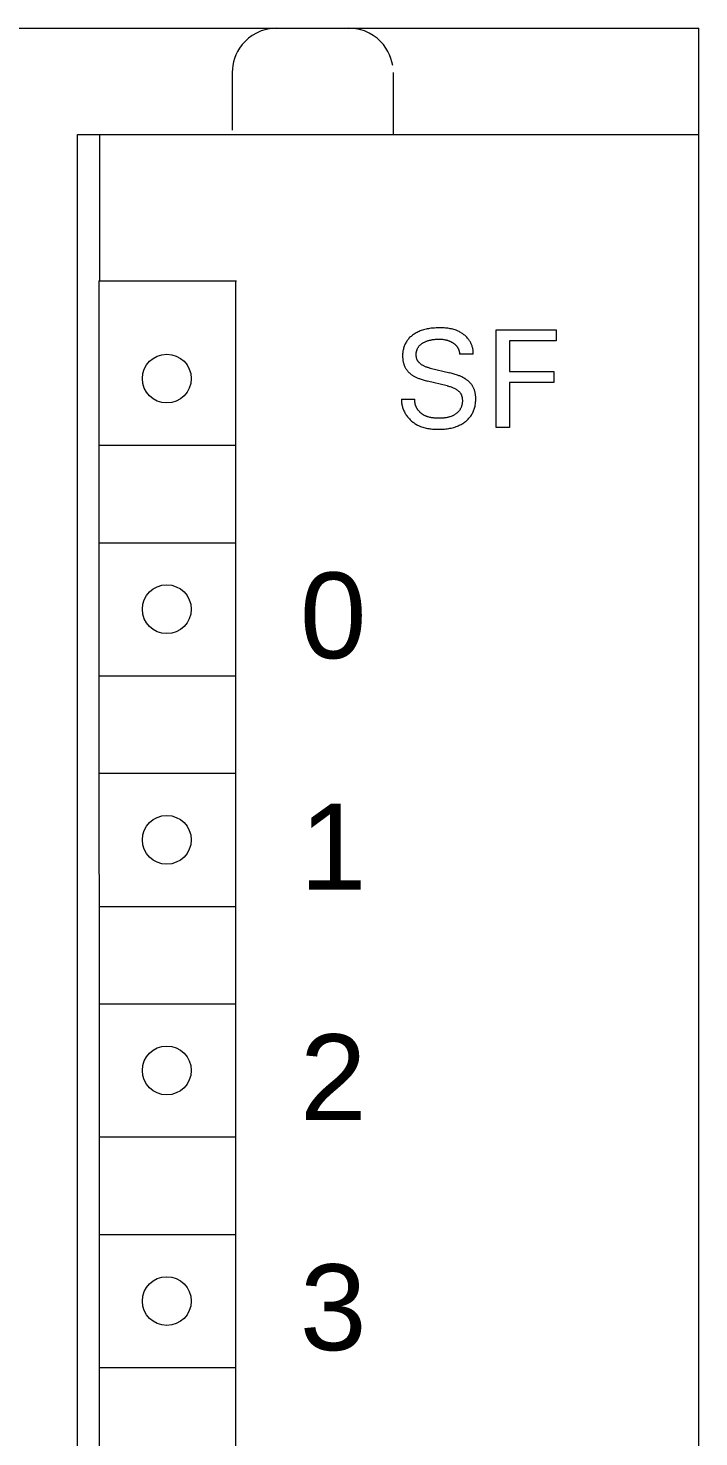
# Model space of a CAD drawing. Header units: millimetres. Extents: x -5035 to 14510, y -7775 to 12.
# Drawn here: x 1394.13 to 1409.24, y -1831.22 to -1799.46 of the extents above; entities that cross this region are included whole.
import ezdxf

# ---------------------------------------------------------------- set-up
doc = ezdxf.new("R2010")
doc.units = ezdxf.units.MM
doc.layers.add('eProC - L2', color=41, linetype='Continuous', lineweight=20)
doc.styles.get("Standard").update_dxf_attribs({"font": 'arial.ttf'})

msp = doc.modelspace()

# ---------------------------------------------------------------- linework, layer by layer
at = {"layer": 'eProC - L2', "linetype": 'Continuous'}
for p, q in [((1369.242, -1799.457), (1409.242, -1799.457)), ((1399.273, -1799.566), (1399.178, -1799.622)), ((1399.378, -1799.52), (1399.273, -1799.566)), ((1399.49, -1799.485), (1399.378, -1799.52)), ((1399.608, -1799.464), (1399.49, -1799.485)), ((1399.728, -1799.457), (1399.608, -1799.464)), ((1401.477, -1799.464), (1401.356, -1799.457)), ((1401.594, -1799.485), (1401.477, -1799.464)), ((1401.706, -1799.52), (1401.594, -1799.485)), ((1401.811, -1799.566), (1401.706, -1799.52)), ((1401.907, -1799.622), (1401.811, -1799.566)), ((1409.242, -1924.457), (1409.242, -1799.457)), ((1398.95, -1799.828), (1398.894, -1799.904)), ((1399.016, -1799.754), (1398.95, -1799.828)), ((1399.092, -1799.685), (1399.016, -1799.754)), ((1399.178, -1799.622), (1399.092, -1799.685)), ((1401.993, -1799.685), (1401.907, -1799.622)), ((1402.068, -1799.754), (1401.993, -1799.685)), ((1402.134, -1799.828), (1402.068, -1799.754)), ((1402.19, -1799.904), (1402.134, -1799.828)), ((1398.779, -1800.14), (1398.757, -1800.219)), ((1398.81, -1800.061), (1398.779, -1800.14)), ((1398.848, -1799.982), (1398.81, -1800.061)), ((1398.894, -1799.904), (1398.848, -1799.982)), ((1402.237, -1799.982), (1402.19, -1799.904)), ((1402.275, -1800.061), (1402.237, -1799.982)), ((1402.305, -1800.14), (1402.275, -1800.061)), ((1402.328, -1800.219), (1402.305, -1800.14)), ((1398.731, -1800.377), (1398.728, -1800.457)), ((1398.728, -1800.457), (1398.728, -1801.757)), ((1398.741, -1800.298), (1398.731, -1800.377)), ((1398.757, -1800.219), (1398.741, -1800.298)), ((1402.344, -1800.298), (1402.328, -1800.219)), ((1402.356, -1800.457), (1402.356, -1801.857)), ((1395.242, -1921.657), (1395.242, -1801.857)), ((1395.242, -1801.857), (1409.242, -1801.857)), ((1395.742, -1805.157), (1395.742, -1801.857)), ((1395.723, -1805.157), (1395.742, -1918.757)), ((1395.723, -1805.157), (1398.823, -1805.157)), ((1398.803, -1805.157), (1398.803, -1856.357)), ((1403.095, -1806.244), (1403.068, -1806.251)), ((1403.122, -1806.238), (1403.095, -1806.244)), ((1403.149, -1806.233), (1403.122, -1806.238)), ((1403.177, -1806.228), (1403.149, -1806.233)), ((1403.213, -1806.224), (1403.177, -1806.228)), ((1403.249, -1806.22), (1403.213, -1806.224)), ((1403.285, -1806.217), (1403.249, -1806.22)), ((1403.321, -1806.215), (1403.285, -1806.217)), ((1403.357, -1806.213), (1403.321, -1806.215)), ((1403.394, -1806.213), (1403.357, -1806.213)), ((1403.421, -1806.213), (1403.394, -1806.213)), ((1403.449, -1806.213), (1403.421, -1806.213)), ((1403.477, -1806.214), (1403.449, -1806.213)), ((1403.505, -1806.215), (1403.477, -1806.214)), ((1403.532, -1806.217), (1403.505, -1806.215)), ((1403.56, -1806.22), (1403.532, -1806.217)), ((1403.588, -1806.223), (1403.56, -1806.22)), ((1403.615, -1806.227), (1403.588, -1806.223)), ((1403.642, -1806.232), (1403.615, -1806.227)), ((1403.669, -1806.237), (1403.642, -1806.232)), ((1403.696, -1806.244), (1403.669, -1806.237)), ((1403.723, -1806.251), (1403.696, -1806.244)), ((1402.637, -1806.552), (1402.627, -1806.57)), ((1402.647, -1806.534), (1402.637, -1806.552)), ((1402.659, -1806.516), (1402.647, -1806.534)), ((1402.67, -1806.499), (1402.659, -1806.516)), ((1402.683, -1806.482), (1402.67, -1806.499)), ((1402.697, -1806.466), (1402.683, -1806.482)), ((1402.711, -1806.449), (1402.697, -1806.466)), ((1402.726, -1806.434), (1402.711, -1806.449)), ((1402.742, -1806.419), (1402.726, -1806.434)), ((1402.758, -1806.405), (1402.742, -1806.419)), ((1402.775, -1806.391), (1402.758, -1806.405)), ((1402.792, -1806.378), (1402.775, -1806.391)), ((1402.81, -1806.365), (1402.792, -1806.378)), ((1402.828, -1806.353), (1402.81, -1806.365)), ((1402.849, -1806.34), (1402.828, -1806.353)), ((1402.872, -1806.327), (1402.849, -1806.34)), ((1402.894, -1806.315), (1402.872, -1806.327)), ((1402.917, -1806.304), (1402.894, -1806.315)), ((1402.941, -1806.294), (1402.917, -1806.304)), ((1402.964, -1806.284), (1402.941, -1806.294)), ((1402.988, -1806.275), (1402.964, -1806.284)), ((1403.014, -1806.266), (1402.988, -1806.275)), ((1403.004, -1806.565), (1403.014, -1806.559)), ((1403.041, -1806.258), (1403.014, -1806.266)), ((1403.014, -1806.559), (1403.025, -1806.552)), ((1403.025, -1806.552), (1403.035, -1806.546)), ((1403.035, -1806.546), (1403.046, -1806.54)), ((1403.068, -1806.251), (1403.041, -1806.258)), ((1403.046, -1806.54), (1403.059, -1806.533)), ((1403.059, -1806.533), (1403.073, -1806.527)), ((1403.073, -1806.527), (1403.087, -1806.521)), ((1403.087, -1806.521), (1403.101, -1806.515)), ((1403.101, -1806.515), (1403.116, -1806.51)), ((1403.116, -1806.51), (1403.13, -1806.505)), ((1403.13, -1806.505), (1403.145, -1806.5)), ((1403.145, -1806.5), (1403.161, -1806.496)), ((1403.161, -1806.496), (1403.177, -1806.492)), ((1403.177, -1806.492), (1403.194, -1806.488)), ((1403.194, -1806.488), (1403.21, -1806.485)), ((1403.21, -1806.485), (1403.227, -1806.482)), ((1403.227, -1806.482), (1403.244, -1806.479)), ((1403.244, -1806.479), (1403.261, -1806.477)), ((1403.261, -1806.477), (1403.283, -1806.474)), ((1403.283, -1806.474), (1403.305, -1806.472)), ((1403.305, -1806.472), (1403.327, -1806.47)), ((1403.327, -1806.47), (1403.349, -1806.469)), ((1403.349, -1806.469), (1403.371, -1806.469)), ((1403.371, -1806.469), (1403.394, -1806.469)), ((1403.394, -1806.469), (1403.412, -1806.469)), ((1403.412, -1806.469), (1403.431, -1806.47)), ((1403.431, -1806.47), (1403.45, -1806.471)), ((1403.45, -1806.471), (1403.469, -1806.472)), ((1403.469, -1806.472), (1403.487, -1806.475)), ((1403.487, -1806.475), (1403.506, -1806.477)), ((1403.506, -1806.477), (1403.527, -1806.481)), ((1403.527, -1806.481), (1403.547, -1806.486)), ((1403.547, -1806.486), (1403.557, -1806.488)), ((1403.557, -1806.488), (1403.567, -1806.491)), ((1403.567, -1806.491), (1403.577, -1806.494)), ((1403.577, -1806.494), (1403.587, -1806.497)), ((1403.587, -1806.497), (1403.597, -1806.5)), ((1403.597, -1806.5), (1403.607, -1806.504)), ((1403.607, -1806.504), (1403.616, -1806.507)), ((1403.616, -1806.507), (1403.625, -1806.511)), ((1403.625, -1806.511), (1403.635, -1806.515)), ((1403.635, -1806.515), (1403.644, -1806.519)), ((1403.644, -1806.519), (1403.653, -1806.524)), ((1403.653, -1806.524), (1403.661, -1806.528)), ((1403.661, -1806.528), (1403.67, -1806.533)), ((1403.67, -1806.533), (1403.679, -1806.538)), ((1403.679, -1806.538), (1403.688, -1806.543)), ((1403.688, -1806.543), (1403.696, -1806.548)), ((1403.696, -1806.548), (1403.703, -1806.553)), ((1403.703, -1806.553), (1403.71, -1806.557)), ((1403.71, -1806.557), (1403.717, -1806.562)), ((1403.717, -1806.562), (1403.723, -1806.567)), ((1403.749, -1806.259), (1403.723, -1806.251)), ((1403.775, -1806.269), (1403.749, -1806.259)), ((1403.801, -1806.279), (1403.775, -1806.269)), ((1403.82, -1806.288), (1403.801, -1806.279)), ((1403.84, -1806.297), (1403.82, -1806.288)), ((1403.859, -1806.308), (1403.84, -1806.297)), ((1403.878, -1806.318), (1403.859, -1806.308)), ((1403.896, -1806.33), (1403.878, -1806.318)), ((1403.914, -1806.342), (1403.896, -1806.33)), ((1403.932, -1806.355), (1403.914, -1806.342)), ((1403.949, -1806.368), (1403.932, -1806.355)), ((1403.966, -1806.382), (1403.949, -1806.368)), ((1403.982, -1806.397), (1403.966, -1806.382)), ((1403.998, -1806.412), (1403.982, -1806.397)), ((1404.013, -1806.427), (1403.998, -1806.412)), ((1404.028, -1806.443), (1404.013, -1806.427)), ((1404.042, -1806.46), (1404.028, -1806.443)), ((1404.055, -1806.477), (1404.042, -1806.46)), ((1404.066, -1806.492), (1404.055, -1806.477)), ((1404.076, -1806.507), (1404.066, -1806.492)), ((1404.086, -1806.522), (1404.076, -1806.507)), ((1404.095, -1806.538), (1404.086, -1806.522)), ((1404.104, -1806.554), (1404.095, -1806.538)), ((1404.112, -1806.571), (1404.104, -1806.554)), ((1404.672, -1808.457), (1404.672, -1806.257)), ((1404.672, -1806.257), (1406.027, -1806.257)), ((1404.973, -1806.506), (1404.973, -1807.2)), ((1406.027, -1806.506), (1404.973, -1806.506)), ((1406.027, -1806.257), (1406.027, -1806.506)), ((1402.568, -1806.802), (1402.567, -1806.825)), ((1402.567, -1806.825), (1402.567, -1806.847)), ((1402.567, -1806.847), (1402.567, -1806.863)), ((1402.567, -1806.863), (1402.568, -1806.879)), ((1402.57, -1806.78), (1402.568, -1806.802)), ((1402.568, -1806.879), (1402.569, -1806.894)), ((1402.572, -1806.757), (1402.57, -1806.78)), ((1402.575, -1806.735), (1402.572, -1806.757)), ((1402.579, -1806.713), (1402.575, -1806.735)), ((1402.584, -1806.691), (1402.579, -1806.713)), ((1402.59, -1806.669), (1402.584, -1806.691)), ((1402.596, -1806.647), (1402.59, -1806.669)), ((1402.603, -1806.627), (1402.596, -1806.647)), ((1402.61, -1806.608), (1402.603, -1806.627)), ((1402.618, -1806.589), (1402.61, -1806.608)), ((1402.627, -1806.57), (1402.618, -1806.589)), ((1402.873, -1806.804), (1402.874, -1806.793)), ((1402.873, -1806.815), (1402.873, -1806.804)), ((1402.873, -1806.826), (1402.873, -1806.815)), ((1402.873, -1806.836), (1402.873, -1806.826)), ((1402.874, -1806.847), (1402.873, -1806.836)), ((1402.874, -1806.793), (1402.875, -1806.782)), ((1402.875, -1806.857), (1402.874, -1806.847)), ((1402.875, -1806.782), (1402.876, -1806.771)), ((1402.877, -1806.868), (1402.875, -1806.857)), ((1402.876, -1806.771), (1402.878, -1806.76)), ((1402.879, -1806.879), (1402.877, -1806.868)), ((1402.878, -1806.76), (1402.88, -1806.749)), ((1402.881, -1806.889), (1402.879, -1806.879)), ((1402.88, -1806.749), (1402.882, -1806.739)), ((1402.882, -1806.739), (1402.885, -1806.728)), ((1402.885, -1806.728), (1402.888, -1806.718)), ((1402.888, -1806.718), (1402.892, -1806.707)), ((1402.892, -1806.707), (1402.896, -1806.697)), ((1402.896, -1806.697), (1402.901, -1806.687)), ((1402.901, -1806.687), (1402.905, -1806.677)), ((1402.905, -1806.677), (1402.911, -1806.667)), ((1402.911, -1806.667), (1402.916, -1806.657)), ((1402.916, -1806.657), (1402.922, -1806.647)), ((1402.922, -1806.647), (1402.929, -1806.638)), ((1402.929, -1806.638), (1402.935, -1806.629)), ((1402.935, -1806.629), (1402.942, -1806.621)), ((1402.942, -1806.621), (1402.95, -1806.612)), ((1402.95, -1806.612), (1402.958, -1806.603)), ((1402.958, -1806.603), (1402.967, -1806.595)), ((1402.967, -1806.595), (1402.976, -1806.587)), ((1402.976, -1806.587), (1402.985, -1806.58)), ((1402.985, -1806.58), (1402.995, -1806.572)), ((1402.995, -1806.572), (1403.004, -1806.565)), ((1403.723, -1806.567), (1403.73, -1806.572)), ((1403.73, -1806.572), (1403.736, -1806.577)), ((1403.736, -1806.577), (1403.743, -1806.583)), ((1403.743, -1806.583), (1403.749, -1806.588)), ((1403.749, -1806.588), (1403.755, -1806.594)), ((1403.755, -1806.594), (1403.761, -1806.6)), ((1403.761, -1806.6), (1403.767, -1806.605)), ((1403.767, -1806.605), (1403.772, -1806.612)), ((1403.772, -1806.612), (1403.778, -1806.618)), ((1403.778, -1806.618), (1403.783, -1806.624)), ((1403.783, -1806.624), (1403.788, -1806.63)), ((1403.788, -1806.63), (1403.792, -1806.636)), ((1403.792, -1806.636), (1403.797, -1806.642)), ((1403.797, -1806.642), (1403.801, -1806.649)), ((1403.801, -1806.649), (1403.805, -1806.655)), ((1403.805, -1806.655), (1403.809, -1806.662)), ((1403.809, -1806.662), (1403.813, -1806.669)), ((1403.813, -1806.669), (1403.817, -1806.676)), ((1403.817, -1806.676), (1403.82, -1806.683)), ((1403.82, -1806.683), (1403.824, -1806.69)), ((1403.824, -1806.69), (1403.827, -1806.697)), ((1403.827, -1806.697), (1403.83, -1806.704)), ((1403.83, -1806.704), (1403.832, -1806.711)), ((1403.832, -1806.711), (1403.835, -1806.718)), ((1403.835, -1806.718), (1403.837, -1806.725)), ((1403.837, -1806.725), (1403.84, -1806.733)), ((1403.84, -1806.733), (1403.842, -1806.74)), ((1403.842, -1806.74), (1403.844, -1806.747)), ((1403.844, -1806.747), (1403.845, -1806.755)), ((1403.845, -1806.755), (1403.847, -1806.762)), ((1403.847, -1806.762), (1403.848, -1806.769)), ((1403.848, -1806.769), (1403.849, -1806.777)), ((1403.849, -1806.777), (1403.85, -1806.784)), ((1403.85, -1806.784), (1403.851, -1806.792)), ((1403.851, -1806.792), (1403.852, -1806.799)), ((1403.852, -1806.799), (1403.852, -1806.807)), ((1404.158, -1806.807), (1403.852, -1806.807)), ((1404.12, -1806.587), (1404.112, -1806.571)), ((1404.126, -1806.604), (1404.12, -1806.587)), ((1404.133, -1806.621), (1404.126, -1806.604)), ((1404.138, -1806.639), (1404.133, -1806.621)), ((1404.143, -1806.657), (1404.138, -1806.639)), ((1404.148, -1806.675), (1404.143, -1806.657)), ((1404.151, -1806.693), (1404.148, -1806.675)), ((1404.154, -1806.711), (1404.151, -1806.693)), ((1404.156, -1806.73), (1404.154, -1806.711)), ((1404.158, -1806.749), (1404.156, -1806.73)), ((1404.158, -1806.768), (1404.158, -1806.749)), ((1404.158, -1806.787), (1404.158, -1806.768)), ((1404.158, -1806.807), (1404.158, -1806.787)), ((1402.569, -1806.894), (1402.57, -1806.909)), ((1402.57, -1806.909), (1402.571, -1806.925)), ((1402.571, -1806.925), (1402.573, -1806.94)), ((1402.573, -1806.94), (1402.576, -1806.956)), ((1402.576, -1806.956), (1402.578, -1806.971)), ((1402.578, -1806.971), (1402.582, -1806.986)), ((1402.582, -1806.986), (1402.585, -1807.001)), ((1402.585, -1807.001), (1402.588, -1807.013)), ((1402.588, -1807.013), (1402.592, -1807.026)), ((1402.592, -1807.026), (1402.596, -1807.038)), ((1402.596, -1807.038), (1402.6, -1807.05)), ((1402.6, -1807.05), (1402.605, -1807.062)), ((1402.605, -1807.062), (1402.61, -1807.074)), ((1402.61, -1807.074), (1402.615, -1807.086)), ((1402.615, -1807.086), (1402.621, -1807.097)), ((1402.621, -1807.097), (1402.627, -1807.109)), ((1402.627, -1807.109), (1402.633, -1807.12)), ((1402.633, -1807.12), (1402.639, -1807.131)), ((1402.639, -1807.131), (1402.646, -1807.142)), ((1402.646, -1807.142), (1402.653, -1807.152)), ((1402.653, -1807.152), (1402.66, -1807.163)), ((1402.66, -1807.163), (1402.668, -1807.173)), ((1402.668, -1807.173), (1402.676, -1807.183)), ((1402.676, -1807.183), (1402.684, -1807.192)), ((1402.684, -1807.192), (1402.693, -1807.202)), ((1402.884, -1806.899), (1402.881, -1806.889)), ((1402.887, -1806.909), (1402.884, -1806.899)), ((1402.89, -1806.919), (1402.887, -1806.909)), ((1402.894, -1806.929), (1402.89, -1806.919)), ((1402.898, -1806.939), (1402.894, -1806.929)), ((1402.903, -1806.948), (1402.898, -1806.939)), ((1402.908, -1806.957), (1402.903, -1806.948)), ((1402.914, -1806.966), (1402.908, -1806.957)), ((1402.92, -1806.974), (1402.914, -1806.966)), ((1402.926, -1806.983), (1402.92, -1806.974)), ((1402.933, -1806.991), (1402.926, -1806.983)), ((1402.94, -1806.998), (1402.933, -1806.991)), ((1402.947, -1807.006), (1402.94, -1806.998)), ((1402.955, -1807.013), (1402.947, -1807.006)), ((1402.962, -1807.02), (1402.955, -1807.013)), ((1402.971, -1807.027), (1402.962, -1807.02)), ((1402.979, -1807.033), (1402.971, -1807.027)), ((1402.988, -1807.039), (1402.979, -1807.033)), ((1402.996, -1807.045), (1402.988, -1807.039)), ((1403.005, -1807.051), (1402.996, -1807.045)), ((1403.014, -1807.056), (1403.005, -1807.051)), ((1403.028, -1807.064), (1403.014, -1807.056)), ((1403.042, -1807.072), (1403.028, -1807.064)), ((1403.056, -1807.079), (1403.042, -1807.072)), ((1403.071, -1807.085), (1403.056, -1807.079)), ((1403.085, -1807.091), (1403.071, -1807.085)), ((1403.1, -1807.097), (1403.085, -1807.091)), ((1403.115, -1807.102), (1403.1, -1807.097)), ((1403.13, -1807.107), (1403.115, -1807.102)), ((1403.145, -1807.111), (1403.13, -1807.107)), ((1403.16, -1807.116), (1403.145, -1807.111)), ((1403.176, -1807.12), (1403.16, -1807.116)), ((1403.191, -1807.123), (1403.176, -1807.12)), ((1403.191, -1807.123), (1403.634, -1807.229)), ((1404.973, -1807.2), (1405.972, -1807.2)), ((1405.972, -1807.2), (1405.972, -1807.449)), ((1402.693, -1807.202), (1402.702, -1807.211)), ((1402.702, -1807.211), (1402.711, -1807.22)), ((1402.711, -1807.22), (1402.72, -1807.229)), ((1402.72, -1807.229), (1402.729, -1807.237)), ((1402.729, -1807.237), (1402.74, -1807.246)), ((1402.74, -1807.246), (1402.751, -1807.255)), ((1402.751, -1807.255), (1402.762, -1807.263)), ((1402.762, -1807.263), (1402.773, -1807.271)), ((1402.773, -1807.271), (1402.784, -1807.279)), ((1402.784, -1807.279), (1402.796, -1807.286)), ((1402.796, -1807.286), (1402.808, -1807.293)), ((1402.808, -1807.293), (1402.819, -1807.3)), ((1402.819, -1807.3), (1402.832, -1807.307)), ((1402.832, -1807.307), (1402.847, -1807.315)), ((1402.847, -1807.315), (1402.864, -1807.323)), ((1402.864, -1807.323), (1402.88, -1807.331)), ((1402.88, -1807.331), (1402.896, -1807.339)), ((1402.896, -1807.339), (1402.913, -1807.346)), ((1402.913, -1807.346), (1402.93, -1807.353)), ((1402.93, -1807.353), (1402.947, -1807.359)), ((1402.947, -1807.359), (1402.964, -1807.365)), ((1402.964, -1807.365), (1402.986, -1807.373)), ((1402.986, -1807.373), (1403.009, -1807.381)), ((1403.009, -1807.381), (1403.032, -1807.388)), ((1403.032, -1807.388), (1403.055, -1807.395)), ((1403.055, -1807.395), (1403.079, -1807.402)), ((1403.079, -1807.402), (1403.102, -1807.408)), ((1403.102, -1807.408), (1403.125, -1807.413)), ((1403.568, -1807.519), (1403.125, -1807.413)), ((1403.658, -1807.235), (1403.634, -1807.229)), ((1403.682, -1807.242), (1403.658, -1807.235)), ((1403.706, -1807.248), (1403.682, -1807.242)), ((1403.73, -1807.255), (1403.706, -1807.248)), ((1403.754, -1807.263), (1403.73, -1807.255)), ((1403.778, -1807.27), (1403.754, -1807.263)), ((1403.802, -1807.278), (1403.778, -1807.27)), ((1403.819, -1807.285), (1403.802, -1807.278)), ((1403.837, -1807.292), (1403.819, -1807.285)), ((1403.854, -1807.298), (1403.837, -1807.292)), ((1403.871, -1807.306), (1403.854, -1807.298)), ((1403.888, -1807.313), (1403.871, -1807.306)), ((1403.905, -1807.321), (1403.888, -1807.313)), ((1403.922, -1807.33), (1403.905, -1807.321)), ((1403.939, -1807.338), (1403.922, -1807.33)), ((1403.951, -1807.345), (1403.939, -1807.338)), ((1403.963, -1807.352), (1403.951, -1807.345)), ((1403.975, -1807.359), (1403.963, -1807.352)), ((1403.987, -1807.367), (1403.975, -1807.359)), ((1403.999, -1807.375), (1403.987, -1807.367)), ((1404.01, -1807.383), (1403.999, -1807.375)), ((1404.022, -1807.391), (1404.01, -1807.383)), ((1404.033, -1807.4), (1404.022, -1807.391)), ((1404.044, -1807.409), (1404.033, -1807.4)), ((1404.054, -1807.417), (1404.044, -1807.409)), ((1404.063, -1807.426), (1404.054, -1807.417)), ((1404.073, -1807.435), (1404.063, -1807.426)), ((1404.082, -1807.445), (1404.073, -1807.435)), ((1404.091, -1807.455), (1404.082, -1807.445)), ((1404.1, -1807.465), (1404.091, -1807.455)), ((1404.108, -1807.475), (1404.1, -1807.465)), ((1404.116, -1807.485), (1404.108, -1807.475)), ((1404.124, -1807.496), (1404.116, -1807.485)), ((1404.132, -1807.507), (1404.124, -1807.496)), ((1404.139, -1807.518), (1404.132, -1807.507)), ((1404.146, -1807.529), (1404.139, -1807.518)), ((1404.973, -1807.449), (1404.973, -1808.457)), ((1405.972, -1807.449), (1404.973, -1807.449)), ((1402.542, -1807.819), (1402.542, -1807.841)), ((1402.542, -1807.819), (1402.845, -1807.819)), ((1402.843, -1807.837), (1402.844, -1807.828)), ((1402.844, -1807.828), (1402.845, -1807.819)), ((1403.568, -1807.519), (1403.586, -1807.524)), ((1403.586, -1807.524), (1403.604, -1807.529)), ((1403.604, -1807.529), (1403.622, -1807.534)), ((1403.622, -1807.534), (1403.64, -1807.539)), ((1403.64, -1807.539), (1403.658, -1807.545)), ((1403.658, -1807.545), (1403.675, -1807.551)), ((1403.675, -1807.551), (1403.693, -1807.558)), ((1403.693, -1807.558), (1403.71, -1807.566)), ((1403.71, -1807.566), (1403.727, -1807.573)), ((1403.727, -1807.573), (1403.744, -1807.582)), ((1403.744, -1807.582), (1403.76, -1807.591)), ((1403.76, -1807.591), (1403.771, -1807.597)), ((1403.771, -1807.597), (1403.781, -1807.604)), ((1403.781, -1807.604), (1403.791, -1807.611)), ((1403.791, -1807.611), (1403.801, -1807.618)), ((1403.801, -1807.618), (1403.811, -1807.625)), ((1403.811, -1807.625), (1403.821, -1807.633)), ((1403.821, -1807.633), (1403.83, -1807.641)), ((1403.83, -1807.641), (1403.839, -1807.649)), ((1403.839, -1807.649), (1403.847, -1807.658)), ((1403.847, -1807.658), (1403.855, -1807.667)), ((1403.855, -1807.667), (1403.862, -1807.676)), ((1403.862, -1807.676), (1403.869, -1807.686)), ((1403.869, -1807.686), (1403.876, -1807.695)), ((1403.876, -1807.695), (1403.881, -1807.705)), ((1403.881, -1807.705), (1403.886, -1807.715)), ((1403.886, -1807.715), (1403.891, -1807.725)), ((1403.891, -1807.725), (1403.895, -1807.735)), ((1403.895, -1807.735), (1403.898, -1807.745)), ((1403.898, -1807.745), (1403.902, -1807.756)), ((1403.902, -1807.756), (1403.905, -1807.766)), ((1403.905, -1807.766), (1403.907, -1807.777)), ((1403.907, -1807.777), (1403.909, -1807.788)), ((1403.909, -1807.788), (1403.911, -1807.799)), ((1403.911, -1807.799), (1403.912, -1807.81)), ((1403.912, -1807.81), (1403.913, -1807.822)), ((1403.913, -1807.822), (1403.914, -1807.833)), ((1403.914, -1807.833), (1403.915, -1807.846)), ((1404.152, -1807.54), (1404.146, -1807.529)), ((1404.159, -1807.552), (1404.152, -1807.54)), ((1404.164, -1807.564), (1404.159, -1807.552)), ((1404.17, -1807.576), (1404.164, -1807.564)), ((1404.175, -1807.588), (1404.17, -1807.576)), ((1404.18, -1807.6), (1404.175, -1807.588)), ((1404.185, -1807.613), (1404.18, -1807.6)), ((1404.189, -1807.625), (1404.185, -1807.613)), ((1404.193, -1807.638), (1404.189, -1807.625)), ((1404.196, -1807.651), (1404.193, -1807.638)), ((1404.2, -1807.664), (1404.196, -1807.651)), ((1404.203, -1807.678), (1404.2, -1807.664)), ((1404.205, -1807.692), (1404.203, -1807.678)), ((1404.207, -1807.706), (1404.205, -1807.692)), ((1404.209, -1807.72), (1404.207, -1807.706)), ((1404.211, -1807.734), (1404.209, -1807.72)), ((1404.212, -1807.748), (1404.211, -1807.734)), ((1404.214, -1807.762), (1404.212, -1807.748)), ((1404.214, -1807.776), (1404.214, -1807.762)), ((1404.215, -1807.808), (1404.214, -1807.776)), ((1404.214, -1807.856), (1404.215, -1807.832)), ((1404.215, -1807.832), (1404.215, -1807.808)), ((1402.542, -1807.841), (1402.542, -1807.862)), ((1402.542, -1807.862), (1402.544, -1807.884)), ((1402.544, -1807.884), (1402.546, -1807.905)), ((1402.546, -1807.905), (1402.549, -1807.927)), ((1402.549, -1807.927), (1402.552, -1807.948)), ((1402.552, -1807.948), (1402.557, -1807.968)), ((1402.557, -1807.968), (1402.562, -1807.989)), ((1402.562, -1807.989), (1402.568, -1808.009)), ((1402.568, -1808.009), (1402.574, -1808.03)), ((1402.574, -1808.03), (1402.582, -1808.049)), ((1402.582, -1808.049), (1402.59, -1808.069)), ((1402.59, -1808.069), (1402.598, -1808.088)), ((1402.598, -1808.088), (1402.608, -1808.107)), ((1402.608, -1808.107), (1402.618, -1808.126)), ((1402.618, -1808.126), (1402.628, -1808.144)), ((1402.628, -1808.144), (1402.639, -1808.162)), ((1402.843, -1807.845), (1402.843, -1807.837)), ((1402.843, -1807.854), (1402.843, -1807.845)), ((1402.843, -1807.863), (1402.843, -1807.854)), ((1402.843, -1807.871), (1402.843, -1807.863)), ((1402.844, -1807.88), (1402.843, -1807.871)), ((1402.844, -1807.888), (1402.844, -1807.88)), ((1402.845, -1807.897), (1402.844, -1807.888)), ((1402.847, -1807.905), (1402.845, -1807.897)), ((1402.848, -1807.914), (1402.847, -1807.905)), ((1402.85, -1807.922), (1402.848, -1807.914)), ((1402.852, -1807.93), (1402.85, -1807.922)), ((1402.854, -1807.938), (1402.852, -1807.93)), ((1402.856, -1807.947), (1402.854, -1807.938)), ((1402.858, -1807.955), (1402.856, -1807.947)), ((1402.861, -1807.963), (1402.858, -1807.955)), ((1402.864, -1807.97), (1402.861, -1807.963)), ((1402.867, -1807.978), (1402.864, -1807.97)), ((1402.87, -1807.986), (1402.867, -1807.978)), ((1402.873, -1807.994), (1402.87, -1807.986)), ((1402.877, -1808.001), (1402.873, -1807.994)), ((1402.881, -1808.009), (1402.877, -1808.001)), ((1402.884, -1808.016), (1402.881, -1808.009)), ((1402.888, -1808.023), (1402.884, -1808.016)), ((1402.893, -1808.031), (1402.888, -1808.023)), ((1402.897, -1808.038), (1402.893, -1808.031)), ((1402.902, -1808.045), (1402.897, -1808.038)), ((1402.906, -1808.052), (1402.902, -1808.045)), ((1402.911, -1808.059), (1402.906, -1808.052)), ((1402.917, -1808.066), (1402.911, -1808.059)), ((1402.922, -1808.074), (1402.917, -1808.066)), ((1402.928, -1808.081), (1402.922, -1808.074)), ((1402.934, -1808.088), (1402.928, -1808.081)), ((1402.94, -1808.095), (1402.934, -1808.088)), ((1402.946, -1808.102), (1402.94, -1808.095)), ((1402.953, -1808.108), (1402.946, -1808.102)), ((1402.959, -1808.115), (1402.953, -1808.108)), ((1402.966, -1808.121), (1402.959, -1808.115)), ((1402.973, -1808.128), (1402.966, -1808.121)), ((1402.98, -1808.134), (1402.973, -1808.128)), ((1402.987, -1808.14), (1402.98, -1808.134)), ((1402.994, -1808.146), (1402.987, -1808.14)), ((1403.002, -1808.151), (1402.994, -1808.146)), ((1403.009, -1808.157), (1403.002, -1808.151)), ((1403.776, -1808.147), (1403.766, -1808.155)), ((1403.786, -1808.139), (1403.776, -1808.147)), ((1403.796, -1808.131), (1403.786, -1808.139)), ((1403.805, -1808.122), (1403.796, -1808.131)), ((1403.815, -1808.114), (1403.805, -1808.122)), ((1403.823, -1808.104), (1403.815, -1808.114)), ((1403.832, -1808.095), (1403.823, -1808.104)), ((1403.84, -1808.085), (1403.832, -1808.095)), ((1403.848, -1808.075), (1403.84, -1808.085)), ((1403.855, -1808.065), (1403.848, -1808.075)), ((1403.862, -1808.054), (1403.855, -1808.065)), ((1403.868, -1808.043), (1403.862, -1808.054)), ((1403.874, -1808.032), (1403.868, -1808.043)), ((1403.88, -1808.021), (1403.874, -1808.032)), ((1403.885, -1808.009), (1403.88, -1808.021)), ((1403.89, -1807.998), (1403.885, -1808.009)), ((1403.894, -1807.986), (1403.89, -1807.998)), ((1403.898, -1807.973), (1403.894, -1807.986)), ((1403.902, -1807.961), (1403.898, -1807.973)), ((1403.905, -1807.949), (1403.902, -1807.961)), ((1403.907, -1807.936), (1403.905, -1807.949)), ((1403.91, -1807.923), (1403.907, -1807.936)), ((1403.911, -1807.911), (1403.91, -1807.923)), ((1403.913, -1807.898), (1403.911, -1807.911)), ((1403.914, -1807.885), (1403.913, -1807.898)), ((1403.915, -1807.872), (1403.914, -1807.885)), ((1403.915, -1807.846), (1403.915, -1807.859)), ((1403.915, -1807.859), (1403.915, -1807.872)), ((1404.127, -1808.165), (1404.138, -1808.146)), ((1404.138, -1808.146), (1404.148, -1808.126)), ((1404.148, -1808.126), (1404.157, -1808.106)), ((1404.157, -1808.106), (1404.166, -1808.086)), ((1404.166, -1808.086), (1404.174, -1808.065)), ((1404.174, -1808.065), (1404.181, -1808.045)), ((1404.181, -1808.045), (1404.187, -1808.024)), ((1404.187, -1808.024), (1404.194, -1808)), ((1404.194, -1808), (1404.199, -1807.977)), ((1404.199, -1807.977), (1404.204, -1807.953)), ((1404.204, -1807.953), (1404.207, -1807.929)), ((1404.207, -1807.929), (1404.21, -1807.905)), ((1404.21, -1807.905), (1404.213, -1807.881)), ((1404.213, -1807.881), (1404.214, -1807.856)), ((1402.639, -1808.162), (1402.651, -1808.18)), ((1402.651, -1808.18), (1402.663, -1808.197)), ((1402.663, -1808.197), (1402.677, -1808.216)), ((1402.677, -1808.216), (1402.691, -1808.233)), ((1402.691, -1808.233), (1402.706, -1808.251)), ((1402.706, -1808.251), (1402.721, -1808.267)), ((1402.721, -1808.267), (1402.737, -1808.284)), ((1402.737, -1808.284), (1402.754, -1808.299)), ((1402.754, -1808.299), (1402.771, -1808.315)), ((1402.771, -1808.315), (1402.788, -1808.329)), ((1402.788, -1808.329), (1402.806, -1808.343)), ((1402.806, -1808.343), (1402.824, -1808.357)), ((1402.824, -1808.357), (1402.843, -1808.37)), ((1402.843, -1808.37), (1402.862, -1808.382)), ((1402.862, -1808.382), (1402.882, -1808.394)), ((1402.882, -1808.394), (1402.902, -1808.405)), ((1402.902, -1808.405), (1402.922, -1808.415)), ((1402.922, -1808.415), (1402.942, -1808.424)), ((1402.942, -1808.424), (1402.968, -1808.435)), ((1402.968, -1808.435), (1402.994, -1808.445)), ((1402.994, -1808.445), (1403.02, -1808.454)), ((1403.017, -1808.162), (1403.009, -1808.157)), ((1403.025, -1808.167), (1403.017, -1808.162)), ((1403.02, -1808.454), (1403.046, -1808.462)), ((1403.032, -1808.172), (1403.025, -1808.167)), ((1403.04, -1808.177), (1403.032, -1808.172)), ((1403.048, -1808.182), (1403.04, -1808.177)), ((1403.046, -1808.462), (1403.073, -1808.469)), ((1403.056, -1808.186), (1403.048, -1808.182)), ((1403.064, -1808.191), (1403.056, -1808.186)), ((1403.073, -1808.195), (1403.064, -1808.191)), ((1403.081, -1808.199), (1403.073, -1808.195)), ((1403.073, -1808.469), (1403.101, -1808.476)), ((1403.089, -1808.203), (1403.081, -1808.199)), ((1403.098, -1808.207), (1403.089, -1808.203)), ((1403.107, -1808.21), (1403.098, -1808.207)), ((1403.117, -1808.214), (1403.107, -1808.21)), ((1403.126, -1808.217), (1403.117, -1808.214)), ((1403.135, -1808.22), (1403.126, -1808.217)), ((1403.144, -1808.223), (1403.135, -1808.22)), ((1403.163, -1808.228), (1403.144, -1808.223)), ((1403.182, -1808.233), (1403.163, -1808.228)), ((1403.201, -1808.237), (1403.182, -1808.233)), ((1403.221, -1808.24), (1403.201, -1808.237)), ((1403.24, -1808.243), (1403.221, -1808.24)), ((1403.26, -1808.245), (1403.24, -1808.243)), ((1403.28, -1808.247), (1403.26, -1808.245)), ((1403.3, -1808.248), (1403.28, -1808.247)), ((1403.32, -1808.249), (1403.3, -1808.248)), ((1403.339, -1808.25), (1403.32, -1808.249)), ((1403.359, -1808.251), (1403.339, -1808.25)), ((1403.379, -1808.251), (1403.359, -1808.251)), ((1403.399, -1808.251), (1403.379, -1808.251)), ((1403.418, -1808.25), (1403.399, -1808.251)), ((1403.437, -1808.25), (1403.418, -1808.25)), ((1403.456, -1808.249), (1403.437, -1808.25)), ((1403.475, -1808.248), (1403.456, -1808.249)), ((1403.494, -1808.246), (1403.475, -1808.248)), ((1403.513, -1808.245), (1403.494, -1808.246)), ((1403.531, -1808.242), (1403.513, -1808.245)), ((1403.55, -1808.24), (1403.531, -1808.242)), ((1403.568, -1808.236), (1403.55, -1808.24)), ((1403.587, -1808.232), (1403.568, -1808.236)), ((1403.605, -1808.228), (1403.587, -1808.232)), ((1403.623, -1808.223), (1403.605, -1808.228)), ((1403.641, -1808.218), (1403.623, -1808.223)), ((1403.659, -1808.211), (1403.641, -1808.218)), ((1403.677, -1808.204), (1403.659, -1808.211)), ((1403.663, -1808.472), (1403.691, -1808.465)), ((1403.688, -1808.199), (1403.677, -1808.204)), ((1403.7, -1808.194), (1403.688, -1808.199)), ((1403.691, -1808.465), (1403.719, -1808.457)), ((1403.711, -1808.188), (1403.7, -1808.194)), ((1403.723, -1808.182), (1403.711, -1808.188)), ((1403.719, -1808.457), (1403.747, -1808.449)), ((1403.734, -1808.176), (1403.723, -1808.182)), ((1403.745, -1808.169), (1403.734, -1808.176)), ((1403.755, -1808.162), (1403.745, -1808.169)), ((1403.747, -1808.449), (1403.774, -1808.44)), ((1403.766, -1808.155), (1403.755, -1808.162)), ((1403.774, -1808.44), (1403.801, -1808.43)), ((1403.801, -1808.43), (1403.823, -1808.421)), ((1403.823, -1808.421), (1403.844, -1808.411)), ((1403.844, -1808.411), (1403.865, -1808.401)), ((1403.865, -1808.401), (1403.886, -1808.39)), ((1403.886, -1808.39), (1403.906, -1808.379)), ((1403.906, -1808.379), (1403.926, -1808.367)), ((1403.926, -1808.367), (1403.945, -1808.354)), ((1403.945, -1808.354), (1403.964, -1808.341)), ((1403.964, -1808.341), (1403.982, -1808.328)), ((1403.982, -1808.328), (1403.999, -1808.314)), ((1403.999, -1808.314), (1404.016, -1808.3)), ((1404.016, -1808.3), (1404.032, -1808.285)), ((1404.032, -1808.285), (1404.047, -1808.269)), ((1404.047, -1808.269), (1404.063, -1808.253)), ((1404.063, -1808.253), (1404.077, -1808.236)), ((1404.077, -1808.236), (1404.091, -1808.219)), ((1404.091, -1808.219), (1404.104, -1808.202)), ((1404.104, -1808.202), (1404.116, -1808.183)), ((1404.116, -1808.183), (1404.127, -1808.165)), ((1404.973, -1808.457), (1404.672, -1808.457)), ((1403.101, -1808.476), (1403.128, -1808.481)), ((1403.128, -1808.481), (1403.155, -1808.486)), ((1403.155, -1808.486), (1403.183, -1808.489)), ((1403.183, -1808.489), (1403.211, -1808.493)), ((1403.211, -1808.493), (1403.239, -1808.495)), ((1403.239, -1808.495), (1403.267, -1808.497)), ((1403.267, -1808.497), (1403.295, -1808.499)), ((1403.295, -1808.499), (1403.323, -1808.5)), ((1403.323, -1808.5), (1403.351, -1808.5)), ((1403.351, -1808.5), (1403.379, -1808.5)), ((1403.379, -1808.5), (1403.412, -1808.5)), ((1403.412, -1808.5), (1403.445, -1808.499)), ((1403.445, -1808.499), (1403.477, -1808.497)), ((1403.477, -1808.497), (1403.51, -1808.495)), ((1403.51, -1808.495), (1403.542, -1808.491)), ((1403.542, -1808.491), (1403.574, -1808.487)), ((1403.574, -1808.487), (1403.607, -1808.483)), ((1403.607, -1808.483), (1403.635, -1808.477)), ((1403.635, -1808.477), (1403.663, -1808.472)), ((1395.742, -1808.857), (1398.803, -1808.857)), ((1395.742, -1811.057), (1398.803, -1811.057)), ((1395.742, -1814.057), (1398.803, -1814.057)), ((1395.742, -1816.257), (1398.803, -1816.257)), ((1395.742, -1819.257), (1398.803, -1819.257)), ((1395.742, -1821.457), (1398.803, -1821.457)), ((1395.742, -1824.457), (1398.803, -1824.457)), ((1395.742, -1826.657), (1398.803, -1826.657)), ((1395.742, -1829.657), (1398.803, -1829.657))]:
    msp.add_line(p, q, dxfattribs=at)
for centre in [(1397.253, -1807.357), (1397.253, -1812.557), (1397.253, -1817.757), (1397.253, -1822.957), (1397.253, -1828.157)]:
    msp.add_circle(centre, 0.55, dxfattribs=at)

# ---------------------------------------------------------------- texts
at = {"layer": 'eProC - L2', "char_height": 1.935, "attachment_point": 5}
for s, insert in [('0', (1401.003, -1812.71)), ('1', (1401.003, -1817.91)), ('2', (1401.003, -1823.11)), ('3', (1401.003, -1828.31))]:
    msp.add_mtext_dynamic_manual_height_columns(s, width=8.56033, gutter_width=12.093, heights=[0], dxfattribs=dict(at, insert=insert))

doc.saveas('drawing.dxf')
